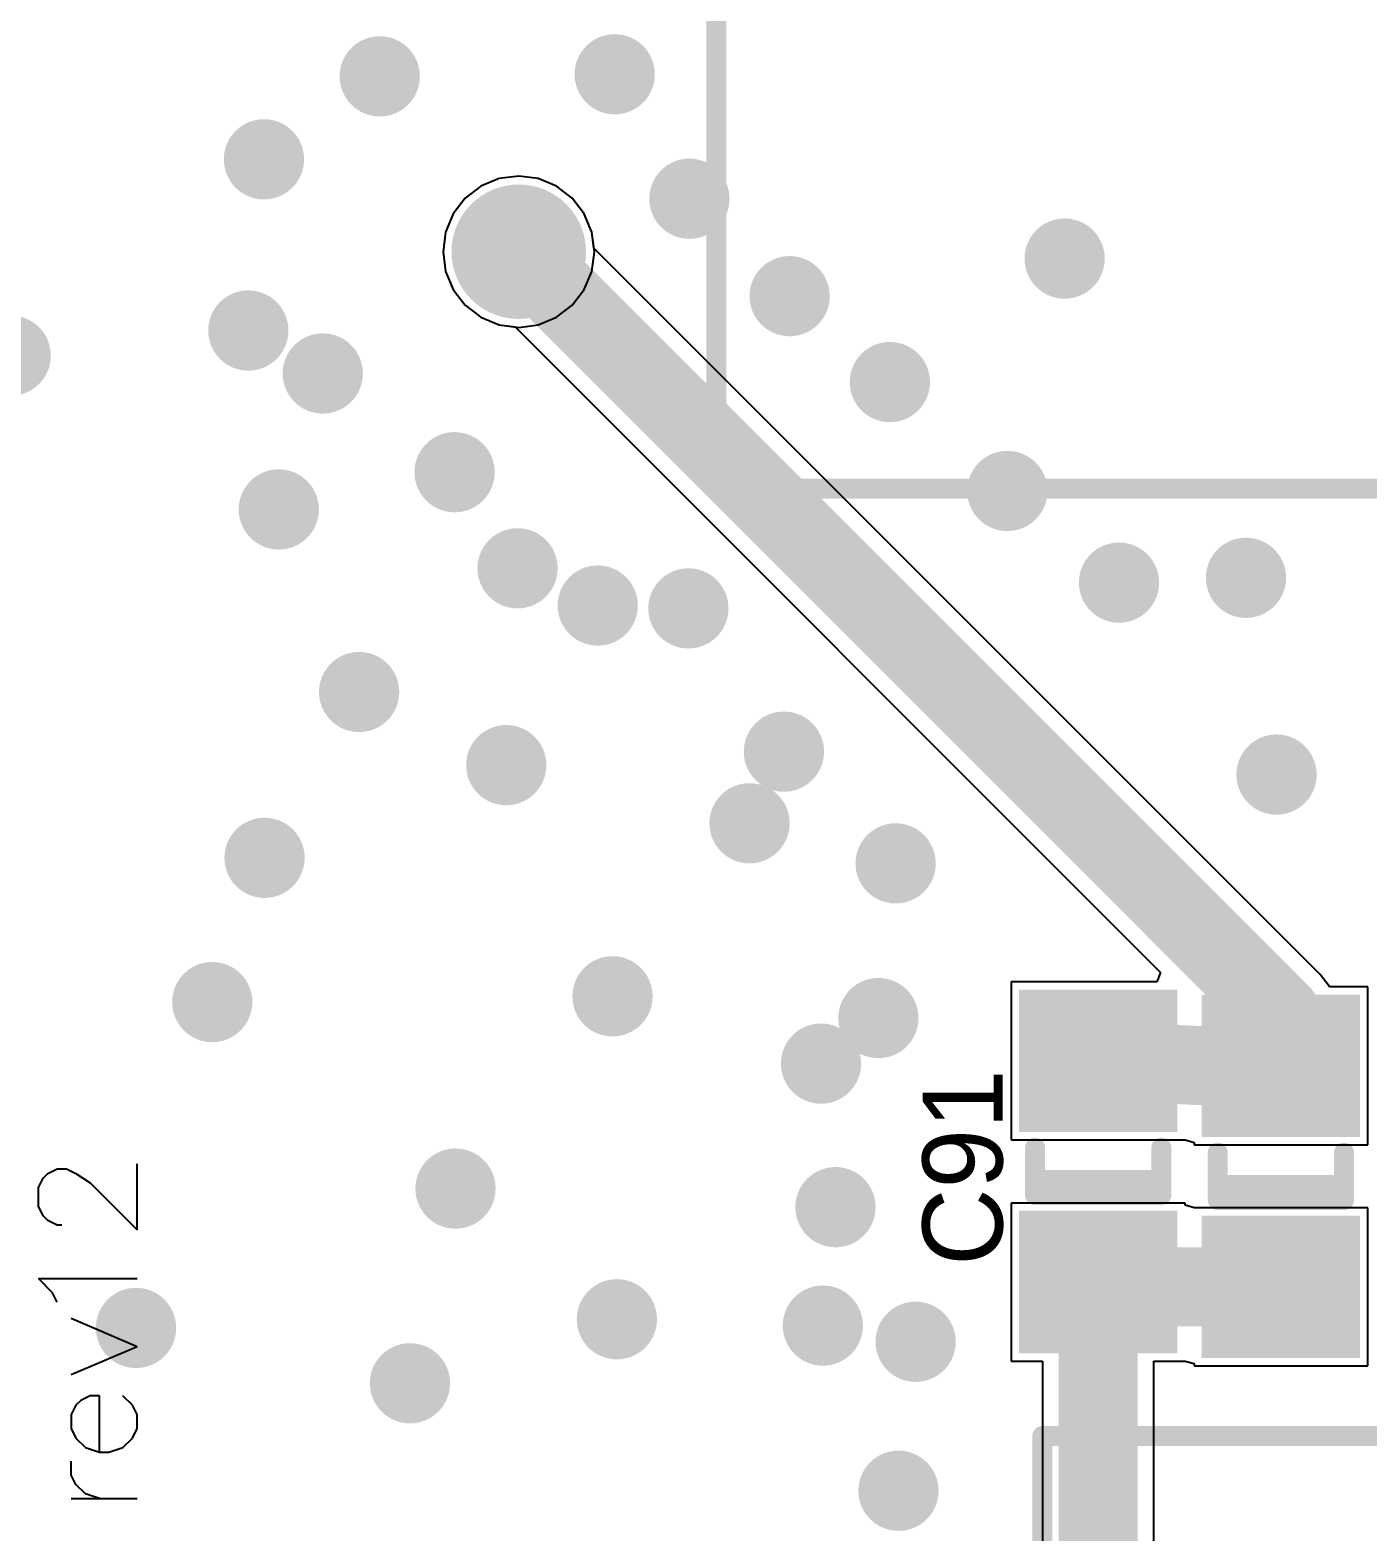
# Model space of a CAD drawing. Header units: millimetres. Extents: x 0 to 7.36, y -3.03 to 0.
# Drawn here: x 5.578 to 6.245, y -1.949 to -1.201 of the extents above; entities that cross this region are included whole.
import ezdxf

# ---------------------------------------------------------------- set-up
doc = ezdxf.new("R2010")
doc.units = ezdxf.units.MM
doc.header["$MEASUREMENT"] = 0
for name, color, linetype in [('BottomLayer', 5, 'Continuous'), ('BottomSolder', 6, 'Continuous'), ('MultiLayer', 9, 'Continuous'), ('PadHoleLayer', 156, 'Continuous'), ('TopLayer', 1, 'Continuous'), ('TopOverlay', 2, 'Continuous'), ('TopPaste', 8, 'Continuous'), ('TopSolder', 216, 'Continuous'), ('ViaHoleLayer', 16, 'Continuous')]:
    doc.layers.add(name, color=color, linetype=linetype)

# ---------------------------------------------------------------- blocks, each defined once
blk = doc.blocks.new('TRANSF_ICORE_3')
at = {"layer": 'BottomLayer', "const_width": 0.02953}
blk.add_lwpolyline([(-0.29035, 0.3937, 1), (-0.26083, 0.3937, 1)], format="xyb", close=True, dxfattribs=at)
at = {"layer": 'BottomSolder', "const_width": 0.03353}
blk.add_lwpolyline([(-0.29235, 0.3937, 1), (-0.25883, 0.3937, 1)], format="xyb", close=True, dxfattribs=at)
at = {"layer": 'MultiLayer', "const_width": 0.02953}
blk.add_lwpolyline([(-0.29035, 0.3937, 1), (-0.26083, 0.3937, 1)], format="xyb", close=True, dxfattribs=at)
at = {"layer": 'PadHoleLayer', "const_width": 0.01772}
blk.add_lwpolyline([(-0.28445, 0.3937, 1), (-0.26673, 0.3937, 1)], format="xyb", close=True, dxfattribs=at)
at = {"layer": 'TopLayer', "const_width": 0.02953}
blk.add_lwpolyline([(-0.29035, 0.3937, 1), (-0.26083, 0.3937, 1)], format="xyb", close=True, dxfattribs=at)
at = {"layer": 'TopOverlay', "const_width": 0.01}
for points in [[(-0.3937, 0.29524), (0.3937, 0.29524)], [(-0.3937, 0.29524), (-0.3937, -0.29524)]]:
    blk.add_lwpolyline(points, dxfattribs=at)
at = {"layer": 'TopOverlay', "const_width": 0.005}
blk.add_lwpolyline([(-0.3962, 0.29524, 1), (-0.3912, 0.29524, 1)], format="xyb", close=True, dxfattribs=at)
blk.add_lwpolyline([(-0.3962, 0.29524, 1), (-0.3912, 0.29524, 1)], format="xyb", close=True, dxfattribs=at)
at = {"layer": 'TopSolder', "const_width": 0.03353}
blk.add_lwpolyline([(-0.29235, 0.3937, 1), (-0.25883, 0.3937, 1)], format="xyb", close=True, dxfattribs=at)
blk = doc.blocks.new('IND_FERRITE_CORE_11')
at = {"layer": 'TopLayer'}
for points in [[(-0.21654, -0.07087), (-0.11024, -0.07087), (-0.21654, 0.07087), (-0.11024, 0.07087)], [(0.11024, -0.07087), (0.21654, -0.07087), (0.11024, 0.07087), (0.21654, 0.07087)]]:
    blk.add_solid(points, dxfattribs=at)
at = {"layer": 'TopOverlay', "const_width": 0.01}
for points in [[(-0.20471, 0.20472), (0.20471, 0.20472)], [(-0.20471, 0.08856), (-0.20471, 0.20472)], [(0.20471, 0.08856), (0.20471, 0.20472)], [(-0.20471, -0.20472), (-0.20471, -0.08856)], [(0.20471, -0.20472), (0.20471, -0.08856)], [(-0.20471, -0.20472), (0.20471, -0.20472)]]:
    blk.add_lwpolyline(points, dxfattribs=at)
at = {"layer": 'TopOverlay', "const_width": 0.005}
for points in [[(-0.20721, 0.20472, 1), (-0.20221, 0.20472, 1)], [(-0.20721, 0.20472, 1), (-0.20221, 0.20472, 1)], [(0.20221, 0.20472, 1), (0.20721, 0.20472, 1)], [(0.20221, 0.20472, 1), (0.20721, 0.20472, 1)], [(-0.20721, 0.08856, 1), (-0.20221, 0.08856, 1)], [(0.20221, 0.08856, 1), (0.20721, 0.08856, 1)], [(-0.20721, -0.08856, 1), (-0.20221, -0.08856, 1)], [(0.20221, -0.08856, 1), (0.20721, -0.08856, 1)], [(-0.20721, -0.20472, 1), (-0.20221, -0.20472, 1)], [(-0.20721, -0.20472, 1), (-0.20221, -0.20472, 1)], [(0.20221, -0.20472, 1), (0.20721, -0.20472, 1)], [(0.20221, -0.20472, 1), (0.20721, -0.20472, 1)]]:
    blk.add_lwpolyline(points, format="xyb", close=True, dxfattribs=at)
at = {"layer": 'TopPaste'}
for points in [[(-0.21654, -0.07087), (-0.11024, -0.07087), (-0.21654, 0.07087), (-0.11024, 0.07087)], [(0.11024, -0.07087), (0.21654, -0.07087), (0.11024, 0.07087), (0.21654, 0.07087)]]:
    blk.add_solid(points, dxfattribs=at)
at = {"layer": 'TopSolder'}
for points in [[(-0.22054, -0.07487), (-0.10624, -0.07487), (-0.22054, 0.07487), (-0.10624, 0.07487)], [(0.10624, -0.07487), (0.22054, -0.07487), (0.10624, 0.07487), (0.22054, 0.07487)]]:
    blk.add_solid(points, dxfattribs=at)
blk = doc.blocks.new('CAP_1206_132')
at = {"layer": 'TopLayer'}
for points in [[(-0.08661, -0.03543), (-0.02362, -0.03543), (-0.08661, 0.03543), (-0.02362, 0.03543)], [(0.02362, -0.03543), (0.08661, -0.03543), (0.02362, 0.03543), (0.08661, 0.03543)]]:
    blk.add_solid(points, dxfattribs=at)
at = {"layer": 'TopOverlay', "const_width": 0.01}
for points in [[(-0.01178, 0.03146), (0.01178, 0.03146)], [(-0.01178, 0.03146), (-0.01178, -0.03146)], [(-0.00433, 0.03146), (-0.00433, -0.03146)], [(-0.01178, -0.03146), (0.01178, -0.03146)]]:
    blk.add_lwpolyline(points, dxfattribs=at)
at = {"layer": 'TopOverlay', "const_width": 0.005}
for points in [[(-0.01428, 0.03146, 1), (-0.00928, 0.03146, 1)], [(-0.01428, 0.03146, 1), (-0.00928, 0.03146, 1)], [(-0.00683, 0.03146, 1), (-0.00183, 0.03146, 1)], [(0.00928, 0.03146, 1), (0.01428, 0.03146, 1)], [(-0.01428, -0.03146, 1), (-0.00928, -0.03146, 1)], [(-0.01428, -0.03146, 1), (-0.00928, -0.03146, 1)], [(-0.00683, -0.03146, 1), (-0.00183, -0.03146, 1)], [(0.00928, -0.03146, 1), (0.01428, -0.03146, 1)]]:
    blk.add_lwpolyline(points, format="xyb", close=True, dxfattribs=at)
at = {"layer": 'TopPaste'}
for points in [[(-0.08661, -0.03543), (-0.02362, -0.03543), (-0.08661, 0.03543), (-0.02362, 0.03543)], [(0.02362, -0.03543), (0.08661, -0.03543), (0.02362, 0.03543), (0.08661, 0.03543)]]:
    blk.add_solid(points, dxfattribs=at)
at = {"layer": 'TopSolder'}
for points in [[(-0.09061, -0.03943), (-0.01962, -0.03943), (-0.09061, 0.03943), (-0.01962, 0.03943)], [(0.01962, -0.03943), (0.09061, -0.03943), (0.01962, 0.03943), (0.09061, 0.03943)]]:
    blk.add_solid(points, dxfattribs=at)
blk = doc.blocks.new('CAP_1206_253')
at = {"layer": 'TopLayer'}
for points in [[(-0.08661, -0.03543), (-0.02362, -0.03543), (-0.08661, 0.03543), (-0.02362, 0.03543)], [(0.02362, -0.03543), (0.08661, -0.03543), (0.02362, 0.03543), (0.08661, 0.03543)]]:
    blk.add_solid(points, dxfattribs=at)
at = {"layer": 'TopOverlay', "const_width": 0.01}
for points in [[(-0.01178, 0.03146), (0.01178, 0.03146)], [(-0.01178, 0.03146), (-0.01178, -0.03146)], [(-0.00433, 0.03146), (-0.00433, -0.03146)], [(-0.01178, -0.03146), (0.01178, -0.03146)]]:
    blk.add_lwpolyline(points, dxfattribs=at)
at = {"layer": 'TopOverlay', "const_width": 0.005}
for points in [[(-0.01428, 0.03146, 1), (-0.00928, 0.03146, 1)], [(-0.01428, 0.03146, 1), (-0.00928, 0.03146, 1)], [(-0.00683, 0.03146, 1), (-0.00183, 0.03146, 1)], [(0.00928, 0.03146, 1), (0.01428, 0.03146, 1)], [(-0.01428, -0.03146, 1), (-0.00928, -0.03146, 1)], [(-0.01428, -0.03146, 1), (-0.00928, -0.03146, 1)], [(-0.00683, -0.03146, 1), (-0.00183, -0.03146, 1)], [(0.00928, -0.03146, 1), (0.01428, -0.03146, 1)]]:
    blk.add_lwpolyline(points, format="xyb", close=True, dxfattribs=at)
at = {"layer": 'TopPaste'}
for points in [[(-0.08661, -0.03543), (-0.02362, -0.03543), (-0.08661, 0.03543), (-0.02362, 0.03543)], [(0.02362, -0.03543), (0.08661, -0.03543), (0.02362, 0.03543), (0.08661, 0.03543)]]:
    blk.add_solid(points, dxfattribs=at)
at = {"layer": 'TopSolder'}
for points in [[(-0.09061, -0.03943), (-0.01962, -0.03943), (-0.09061, 0.03943), (-0.01962, 0.03943)], [(0.01962, -0.03943), (0.09061, -0.03943), (0.01962, 0.03943), (0.09061, 0.03943)]]:
    blk.add_solid(points, dxfattribs=at)

msp = doc.modelspace()

# ---------------------------------------------------------------- linework, layer by layer
at = {"layer": 'BottomLayer'}
for p, q in [((5.80323, -1.27844), (5.79542, -1.28444)), ((5.81233, -1.27468), (5.80323, -1.27844)), ((5.82209, -1.27339), (5.81233, -1.27468)), ((5.83186, -1.27468), (5.82209, -1.27339)), ((5.84096, -1.27844), (5.83186, -1.27468)), ((5.84877, -1.28444), (5.84096, -1.27844)), ((5.79542, -1.28444), (5.78942, -1.29225)), ((5.85476, -1.29225), (5.84877, -1.28444)), ((5.78942, -1.29225), (5.78566, -1.30135)), ((5.85853, -1.30135), (5.85476, -1.29225)), ((5.78566, -1.30135), (5.78437, -1.31111)), ((5.85982, -1.31111), (5.85853, -1.30135)), ((5.78437, -1.31111), (5.78566, -1.32088)), ((5.85853, -1.32088), (5.85982, -1.31111)), ((5.78566, -1.32088), (5.78942, -1.32998)), ((5.85476, -1.32998), (5.85853, -1.32088)), ((5.78942, -1.32998), (5.79542, -1.33779)), ((5.84877, -1.33779), (5.85476, -1.32998)), ((5.79542, -1.33779), (5.80323, -1.34378)), ((5.84096, -1.34378), (5.84877, -1.33779)), ((5.80323, -1.34378), (5.81233, -1.34755)), ((5.83186, -1.34755), (5.84096, -1.34378)), ((5.81233, -1.34755), (5.82209, -1.34884)), ((5.82209, -1.34884), (5.83186, -1.34755))]:
    msp.add_line(p, q, dxfattribs=at)
at = {"layer": 'BottomLayer', "const_width": 0.02}
for points in [[(5.7428, -1.22368, 1), (5.7628, -1.22368, 1)], [(5.85993, -1.22265, 1), (5.87993, -1.22265, 1)], [(5.68506, -1.26504, 1), (5.70506, -1.26504, 1)], [(5.89718, -1.28469, 1), (5.91718, -1.28469, 1)], [(6.08425, -1.31453, 1), (6.10425, -1.31453, 1)], [(5.94715, -1.33324, 1), (5.96715, -1.33324, 1)], [(5.67727, -1.35038, 1), (5.69727, -1.35038, 1)], [(5.55881, -1.36287, 1), (5.57881, -1.36287, 1)], [(5.71439, -1.3718, 1), (5.73439, -1.3718, 1)], [(5.99713, -1.37608, 1), (6.01713, -1.37608, 1)], [(5.78011, -1.421, 1), (5.80011, -1.421, 1)], [(6.05568, -1.43035, 1), (6.07568, -1.43035, 1)], [(5.69246, -1.43954, 1), (5.71246, -1.43954, 1)], [(5.8115, -1.4689, 1), (5.8315, -1.4689, 1)], [(6.11137, -1.47604, 1), (6.13137, -1.47604, 1)], [(6.17467, -1.47364, 1), (6.19467, -1.47364, 1)], [(5.85148, -1.48746, 1), (5.87148, -1.48746, 1)], [(5.89667, -1.48889, 1), (5.91667, -1.48889, 1)], [(5.73252, -1.53056, 1), (5.75252, -1.53056, 1)], [(5.9443, -1.56029, 1), (5.9643, -1.56029, 1)], [(5.80586, -1.56701, 1), (5.82586, -1.56701, 1)], [(6.18991, -1.57171, 1), (6.20991, -1.57171, 1)], [(5.92716, -1.59599, 1), (5.94716, -1.59599, 1)], [(5.68537, -1.61322, 1), (5.70537, -1.61322, 1)], [(5.99999, -1.61598, 1), (6.01999, -1.61598, 1)], [(5.65929, -1.68512, 1), (5.67929, -1.68512, 1)], [(5.85885, -1.68224, 1), (5.87885, -1.68224, 1)], [(5.99142, -1.69309, 1), (6.01142, -1.69309, 1)], [(5.9628, -1.71579, 1), (5.9828, -1.71579, 1)], [(5.78055, -1.77807, 1), (5.80055, -1.77807, 1)], [(5.97, -1.78734, 1), (5.99, -1.78734, 1)], [(5.86102, -1.84322, 1), (5.88102, -1.84322, 1)], [(5.96372, -1.84637, 1), (5.98372, -1.84637, 1)], [(5.62128, -1.84754, 1), (5.64128, -1.84754, 1)], [(6.00998, -1.85445, 1), (6.02998, -1.85445, 1)], [(5.75788, -1.87513, 1), (5.77788, -1.87513, 1)], [(6.00142, -1.92871, 1), (6.02142, -1.92871, 1)]]:
    msp.add_lwpolyline(points, format="xyb", close=True, dxfattribs=at)
at = {"layer": 'MultiLayer', "const_width": 0.02}
for points in [[(5.7428, -1.22368, 1), (5.7628, -1.22368, 1)], [(5.85993, -1.22265, 1), (5.87993, -1.22265, 1)], [(5.68506, -1.26504, 1), (5.70506, -1.26504, 1)], [(5.89718, -1.28469, 1), (5.91718, -1.28469, 1)], [(6.08425, -1.31453, 1), (6.10425, -1.31453, 1)], [(5.94715, -1.33324, 1), (5.96715, -1.33324, 1)], [(5.67727, -1.35038, 1), (5.69727, -1.35038, 1)], [(5.55881, -1.36287, 1), (5.57881, -1.36287, 1)], [(5.71439, -1.3718, 1), (5.73439, -1.3718, 1)], [(5.99713, -1.37608, 1), (6.01713, -1.37608, 1)], [(5.78011, -1.421, 1), (5.80011, -1.421, 1)], [(6.05568, -1.43035, 1), (6.07568, -1.43035, 1)], [(5.69246, -1.43954, 1), (5.71246, -1.43954, 1)], [(5.8115, -1.4689, 1), (5.8315, -1.4689, 1)], [(6.11137, -1.47604, 1), (6.13137, -1.47604, 1)], [(6.17467, -1.47364, 1), (6.19467, -1.47364, 1)], [(5.85148, -1.48746, 1), (5.87148, -1.48746, 1)], [(5.89667, -1.48889, 1), (5.91667, -1.48889, 1)], [(5.73252, -1.53056, 1), (5.75252, -1.53056, 1)], [(5.9443, -1.56029, 1), (5.9643, -1.56029, 1)], [(5.80586, -1.56701, 1), (5.82586, -1.56701, 1)], [(6.18991, -1.57171, 1), (6.20991, -1.57171, 1)], [(5.92716, -1.59599, 1), (5.94716, -1.59599, 1)], [(5.68537, -1.61322, 1), (5.70537, -1.61322, 1)], [(5.99999, -1.61598, 1), (6.01999, -1.61598, 1)], [(5.65929, -1.68512, 1), (5.67929, -1.68512, 1)], [(5.85885, -1.68224, 1), (5.87885, -1.68224, 1)], [(5.99142, -1.69309, 1), (6.01142, -1.69309, 1)], [(5.9628, -1.71579, 1), (5.9828, -1.71579, 1)], [(5.78055, -1.77807, 1), (5.80055, -1.77807, 1)], [(5.97, -1.78734, 1), (5.99, -1.78734, 1)], [(5.86102, -1.84322, 1), (5.88102, -1.84322, 1)], [(5.96372, -1.84637, 1), (5.98372, -1.84637, 1)], [(5.62128, -1.84754, 1), (5.64128, -1.84754, 1)], [(6.00998, -1.85445, 1), (6.02998, -1.85445, 1)], [(5.75788, -1.87513, 1), (5.77788, -1.87513, 1)], [(6.00142, -1.92871, 1), (6.02142, -1.92871, 1)]]:
    msp.add_lwpolyline(points, format="xyb", close=True, dxfattribs=at)
at = {"layer": 'TopLayer'}
for p, q in [((5.80323, -1.27844), (5.79542, -1.28444)), ((5.81233, -1.27468), (5.80323, -1.27844)), ((5.82209, -1.27339), (5.81233, -1.27468)), ((5.83186, -1.27468), (5.82209, -1.27339)), ((5.84096, -1.27844), (5.83186, -1.27468)), ((5.84877, -1.28444), (5.84096, -1.27844)), ((5.79542, -1.28444), (5.78942, -1.29225)), ((5.85476, -1.29225), (5.84877, -1.28444)), ((5.78942, -1.29225), (5.78566, -1.30135)), ((5.85853, -1.30135), (5.85476, -1.29225)), ((5.78566, -1.30135), (5.78437, -1.31111)), ((5.85958, -1.30929), (5.85853, -1.30135)), ((6.22173, -1.67144), (5.85958, -1.30929)), ((5.78437, -1.31111), (5.78566, -1.32088)), ((5.78566, -1.32088), (5.78942, -1.32998)), ((5.78942, -1.32998), (5.79542, -1.33779)), ((5.79542, -1.33779), (5.80323, -1.34378)), ((5.80323, -1.34378), (5.81233, -1.34755)), ((5.81233, -1.34755), (5.82027, -1.3486)), ((5.82027, -1.3486), (6.14211, -1.67044)), ((6.14019, -1.67506), (6.06768, -1.67506)), ((6.06768, -1.67506), (6.06768, -1.7538)), ((6.14211, -1.67044), (6.14019, -1.67506)), ((6.22615, -1.6772), (6.22173, -1.67144)), ((6.22626, -1.67747), (6.22615, -1.6772)), ((6.24538, -1.67747), (6.22626, -1.67747)), ((6.24538, -1.75621), (6.24538, -1.67747)), ((6.06768, -1.7538), (6.1543, -1.7538)), ((6.1543, -1.7538), (6.1543, -1.7538)), ((6.1543, -1.7538), (6.15877, -1.75507)), ((6.15877, -1.75507), (6.15877, -1.75621)), ((6.15877, -1.75621), (6.24538, -1.75621)), ((6.1543, -1.78529), (6.06768, -1.78529)), ((6.06768, -1.78529), (6.06768, -1.86403)), ((6.1543, -1.78643), (6.1543, -1.78529)), ((6.15877, -1.7877), (6.1543, -1.78643)), ((6.24538, -1.7877), (6.15877, -1.7877)), ((6.15877, -1.7877), (6.15877, -1.7877)), ((6.24538, -1.86644), (6.24538, -1.7877)), ((6.06768, -1.86403), (6.08319, -1.86403)), ((6.08319, -1.86403), (6.08319, -2.02739)), ((6.13879, -2.02739), (6.13879, -1.86403)), ((6.13879, -1.86403), (6.1543, -1.86403)), ((6.1543, -1.86403), (6.1543, -1.86403)), ((6.1543, -1.86403), (6.15877, -1.8653)), ((6.15877, -1.8653), (6.15877, -1.86644)), ((6.15877, -1.86644), (6.24538, -1.86644))]:
    msp.add_line(p, q, dxfattribs=at)
for points, const_width in [([(5.7428, -1.22368, 1), (5.7628, -1.22368, 1)], 0.02), ([(5.85993, -1.22265, 1), (5.87993, -1.22265, 1)], 0.02), ([(5.68506, -1.26504, 1), (5.70506, -1.26504, 1)], 0.02), ([(5.89718, -1.28469, 1), (5.91718, -1.28469, 1)], 0.02), ([(5.81225, -1.31111, 1), (5.83194, -1.31111, 1)], 0.01969), ([(6.08425, -1.31453, 1), (6.10425, -1.31453, 1)], 0.02), ([(5.94715, -1.33324, 1), (5.96715, -1.33324, 1)], 0.02), ([(5.67727, -1.35038, 1), (5.69727, -1.35038, 1)], 0.02), ([(5.55881, -1.36287, 1), (5.57881, -1.36287, 1)], 0.02), ([(5.71439, -1.3718, 1), (5.73439, -1.3718, 1)], 0.02), ([(5.99713, -1.37608, 1), (6.01713, -1.37608, 1)], 0.02), ([(5.78011, -1.421, 1), (5.80011, -1.421, 1)], 0.02), ([(6.05568, -1.43035, 1), (6.07568, -1.43035, 1)], 0.02), ([(5.69246, -1.43954, 1), (5.71246, -1.43954, 1)], 0.02), ([(5.8115, -1.4689, 1), (5.8315, -1.4689, 1)], 0.02), ([(6.11137, -1.47604, 1), (6.13137, -1.47604, 1)], 0.02), ([(6.17467, -1.47364, 1), (6.19467, -1.47364, 1)], 0.02), ([(5.85148, -1.48746, 1), (5.87148, -1.48746, 1)], 0.02), ([(5.89667, -1.48889, 1), (5.91667, -1.48889, 1)], 0.02), ([(5.73252, -1.53056, 1), (5.75252, -1.53056, 1)], 0.02), ([(5.9443, -1.56029, 1), (5.9643, -1.56029, 1)], 0.02), ([(5.80586, -1.56701, 1), (5.82586, -1.56701, 1)], 0.02), ([(6.18991, -1.57171, 1), (6.20991, -1.57171, 1)], 0.02), ([(5.92716, -1.59599, 1), (5.94716, -1.59599, 1)], 0.02), ([(5.68537, -1.61322, 1), (5.70537, -1.61322, 1)], 0.02), ([(5.99999, -1.61598, 1), (6.01999, -1.61598, 1)], 0.02), ([(5.65929, -1.68512, 1), (5.67929, -1.68512, 1)], 0.02), ([(5.85885, -1.68224, 1), (5.87885, -1.68224, 1)], 0.02), ([(5.99142, -1.69309, 1), (6.01142, -1.69309, 1)], 0.02), ([(6.19223, -1.69109, 1), (6.21192, -1.69109, 1)], 0.01969), ([(6.19223, -1.69109, 1), (6.21192, -1.69109, 1)], 0.01969), ([(5.9628, -1.71579, 1), (5.9828, -1.71579, 1)], 0.02), ([(6.10115, -1.71443, 1), (6.12083, -1.71443, 1)], 0.01969), ([(6.1533, -1.71684, 1), (6.17298, -1.71684, 1)], 0.01969), ([(6.1533, -1.71684, 1), (6.17298, -1.71684, 1)], 0.01969), ([(6.19223, -1.71684, 1), (6.21192, -1.71684, 1)], 0.01969), ([(6.19223, -1.71684, 1), (6.21192, -1.71684, 1)], 0.01969), ([(5.78055, -1.77807, 1), (5.80055, -1.77807, 1)], 0.02), ([(5.97, -1.78734, 1), (5.99, -1.78734, 1)], 0.02), ([(6.10115, -1.82466, 1), (6.12083, -1.82466, 1)], 0.01969), ([(6.10115, -1.82466, 1), (6.12083, -1.82466, 1)], 0.01969), ([(6.10356, -1.82707, 1), (6.12324, -1.82707, 1)], 0.01969), ([(6.10356, -1.82707, 1), (6.12324, -1.82707, 1)], 0.01969), ([(6.19223, -1.82707, 1), (6.21192, -1.82707, 1)], 0.01969), ([(5.86102, -1.84322, 1), (5.88102, -1.84322, 1)], 0.02), ([(5.96372, -1.84637, 1), (5.98372, -1.84637, 1)], 0.02), ([(5.62128, -1.84754, 1), (5.64128, -1.84754, 1)], 0.02), ([(6.00998, -1.85445, 1), (6.02998, -1.85445, 1)], 0.02), ([(5.75788, -1.87513, 1), (5.77788, -1.87513, 1)], 0.02), ([(6.00142, -1.92871, 1), (6.02142, -1.92871, 1)], 0.02)]:
    msp.add_lwpolyline(points, format="xyb", close=True, dxfattribs=dict(at, const_width=const_width))
at = {"layer": 'TopLayer', "const_width": 0.03937}
for points in [[(5.82209, -1.31111), (6.20207, -1.69109)], [(6.20207, -1.71684), (6.20207, -1.69109)], [(6.11099, -1.71443), (6.16314, -1.71684)], [(6.16314, -1.71684), (6.20207, -1.71684)], [(6.11099, -2.09261), (6.11099, -1.82466)], [(6.11099, -1.82466), (6.1134, -1.82707)], [(6.1134, -1.82707), (6.20207, -1.82707)]]:
    msp.add_lwpolyline(points, dxfattribs=at)
at = {"layer": 'TopOverlay'}
for p, q in [((5.63181, -1.79861), (5.63181, -1.76581)), ((5.5826, -1.77753), (5.58495, -1.77284)), ((5.58495, -1.77284), (5.58729, -1.7705)), ((5.58729, -1.7705), (5.59197, -1.76816)), ((5.59197, -1.76816), (5.59666, -1.76816)), ((5.59666, -1.76816), (5.60135, -1.7705)), ((5.60135, -1.7705), (5.60838, -1.77519)), ((5.5826, -1.7869), (5.5826, -1.77753)), ((5.60838, -1.77519), (5.63181, -1.79861)), ((5.58495, -1.79159), (5.5826, -1.7869)), ((5.58729, -1.79393), (5.58495, -1.79159)), ((5.59197, -1.79627), (5.58729, -1.79393)), ((5.59432, -1.79627), (5.59197, -1.79627)), ((5.58963, -1.83001), (5.5826, -1.82298)), ((5.5826, -1.82298), (5.63181, -1.82298)), ((5.59197, -1.8347), (5.58963, -1.83001)), ((5.599, -1.84266), (5.63181, -1.85672)), ((5.599, -1.87078), (5.63181, -1.85672)), ((5.60135, -1.88601), (5.599, -1.89069)), ((5.60369, -1.88366), (5.60135, -1.88601)), ((5.60838, -1.88132), (5.60369, -1.88366)), ((5.61306, -1.88132), (5.60838, -1.88132)), ((5.61306, -1.90944), (5.61306, -1.88132)), ((5.62946, -1.88601), (5.62478, -1.88132)), ((5.63181, -1.89069), (5.62946, -1.88601)), ((5.599, -1.89069), (5.599, -1.89772)), ((5.63181, -1.89772), (5.63181, -1.89069)), ((5.599, -1.89772), (5.60135, -1.90241)), ((5.62946, -1.90241), (5.63181, -1.89772)), ((5.60135, -1.90241), (5.60603, -1.90709)), ((5.60603, -1.90709), (5.61306, -1.90944)), ((5.61775, -1.90944), (5.62478, -1.90709)), ((5.62478, -1.90709), (5.62946, -1.90241)), ((5.599, -1.92092), (5.599, -1.91389)), ((5.61306, -1.90944), (5.61775, -1.90944)), ((5.60135, -1.9256), (5.599, -1.92092)), ((5.60603, -1.93029), (5.60135, -1.9256)), ((5.61306, -1.93263), (5.60603, -1.93029)), ((5.599, -1.93263), (5.63181, -1.93263))]:
    msp.add_line(p, q, dxfattribs=at)
at = {"layer": 'ViaHoleLayer', "const_width": 0.00956}
for points in [[(5.74802, -1.22368, 1), (5.75758, -1.22368, 1)], [(5.86515, -1.22265, 1), (5.87471, -1.22265, 1)], [(5.69028, -1.26504, 1), (5.69984, -1.26504, 1)], [(5.9024, -1.28469, 1), (5.91196, -1.28469, 1)], [(6.08947, -1.31453, 1), (6.09903, -1.31453, 1)], [(5.95237, -1.33324, 1), (5.96193, -1.33324, 1)], [(5.68249, -1.35038, 1), (5.69205, -1.35038, 1)], [(5.71961, -1.3718, 1), (5.72917, -1.3718, 1)], [(6.00235, -1.37608, 1), (6.01191, -1.37608, 1)], [(5.78533, -1.421, 1), (5.79489, -1.421, 1)], [(6.0609, -1.43035, 1), (6.07046, -1.43035, 1)], [(5.69768, -1.43954, 1), (5.70725, -1.43954, 1)], [(5.81672, -1.4689, 1), (5.82628, -1.4689, 1)], [(6.11659, -1.47604, 1), (6.12615, -1.47604, 1)], [(6.17989, -1.47364, 1), (6.18945, -1.47364, 1)], [(5.8567, -1.48746, 1), (5.86626, -1.48746, 1)], [(5.90188, -1.48889, 1), (5.91145, -1.48889, 1)], [(5.73774, -1.53056, 1), (5.7473, -1.53056, 1)], [(5.94952, -1.56029, 1), (5.95908, -1.56029, 1)], [(5.81108, -1.56701, 1), (5.82064, -1.56701, 1)], [(6.19513, -1.57171, 1), (6.20469, -1.57171, 1)], [(5.93238, -1.59599, 1), (5.94194, -1.59599, 1)], [(5.69059, -1.61322, 1), (5.70015, -1.61322, 1)], [(6.00521, -1.61598, 1), (6.01477, -1.61598, 1)], [(5.66451, -1.68512, 1), (5.67407, -1.68512, 1)], [(5.86407, -1.68224, 1), (5.87363, -1.68224, 1)], [(5.99664, -1.69309, 1), (6.0062, -1.69309, 1)], [(5.96802, -1.71579, 1), (5.97758, -1.71579, 1)], [(5.78577, -1.77807, 1), (5.79533, -1.77807, 1)], [(5.97522, -1.78734, 1), (5.98478, -1.78734, 1)], [(5.86624, -1.84322, 1), (5.8758, -1.84322, 1)], [(5.6265, -1.84754, 1), (5.63606, -1.84754, 1)], [(5.96894, -1.84637, 1), (5.9785, -1.84637, 1)], [(6.0152, -1.85445, 1), (6.02476, -1.85445, 1)], [(5.7631, -1.87513, 1), (5.77266, -1.87513, 1)], [(6.00664, -1.92871, 1), (6.0162, -1.92871, 1)]]:
    msp.add_lwpolyline(points, format="xyb", close=True, dxfattribs=at)

# ---------------------------------------------------------------- block references
at = {"rotation": 90}
for name, p in [('TRANSF_ICORE_3', (6.2158, -1.03552)), ('CAP_1206_132', (6.11099, -1.76954)), ('CAP_1206_253', (6.20207, -1.77196))]:
    msp.add_blockref(name, p, dxfattribs=at)
msp.add_blockref('IND_FERRITE_CORE_11', (6.28789, -2.10613))

# ---------------------------------------------------------------- texts
at = {"layer": 'TopOverlay'}
msp.add_text('C91', height=0.039894, rotation=90, dxfattribs=at).set_placement((6.06329, -1.81657))

doc.saveas('drawing.dxf')
